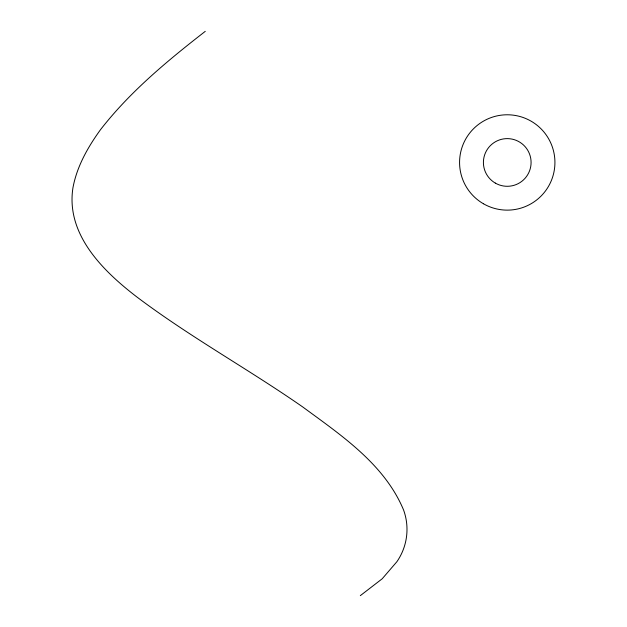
<?xml version="1.0" encoding="UTF-8"?>
<svg xmlns="http://www.w3.org/2000/svg" width="627" height="627" viewBox="0 0 627 627"><rect width="100%" height="100%" fill="white"/><g stroke="black" fill="none" stroke-linecap="round" stroke-linejoin="round"><path stroke-width="0.94" d="M205.256 31.35C167.448 60.764 130.079 91.613 100.539 129.632C87.882 147.165 76.909 166.335 72.936 187.841C65.67 234.427 103.141 271.091 136.835 296.939C189.918 336.958 248.347 369.084 302.849 407.041C341.339 435.365 384.539 464.262 403.584 510.017A56.759 56.759 0 0 1 396.852 561.761L382.188 578.792L360.313 595.65M495.33 183.1A23.834 23.834 0 0 0 531.085 162.456A23.834 23.834 0 0 0 495.33 141.812A23.834 23.834 0 0 0 495.33 183.1M483.409 203.744A47.676 47.676 0 0 0 554.926 162.456A47.676 47.676 0 0 0 483.409 121.168A47.676 47.676 0 0 0 483.409 203.744"/></g></svg>
